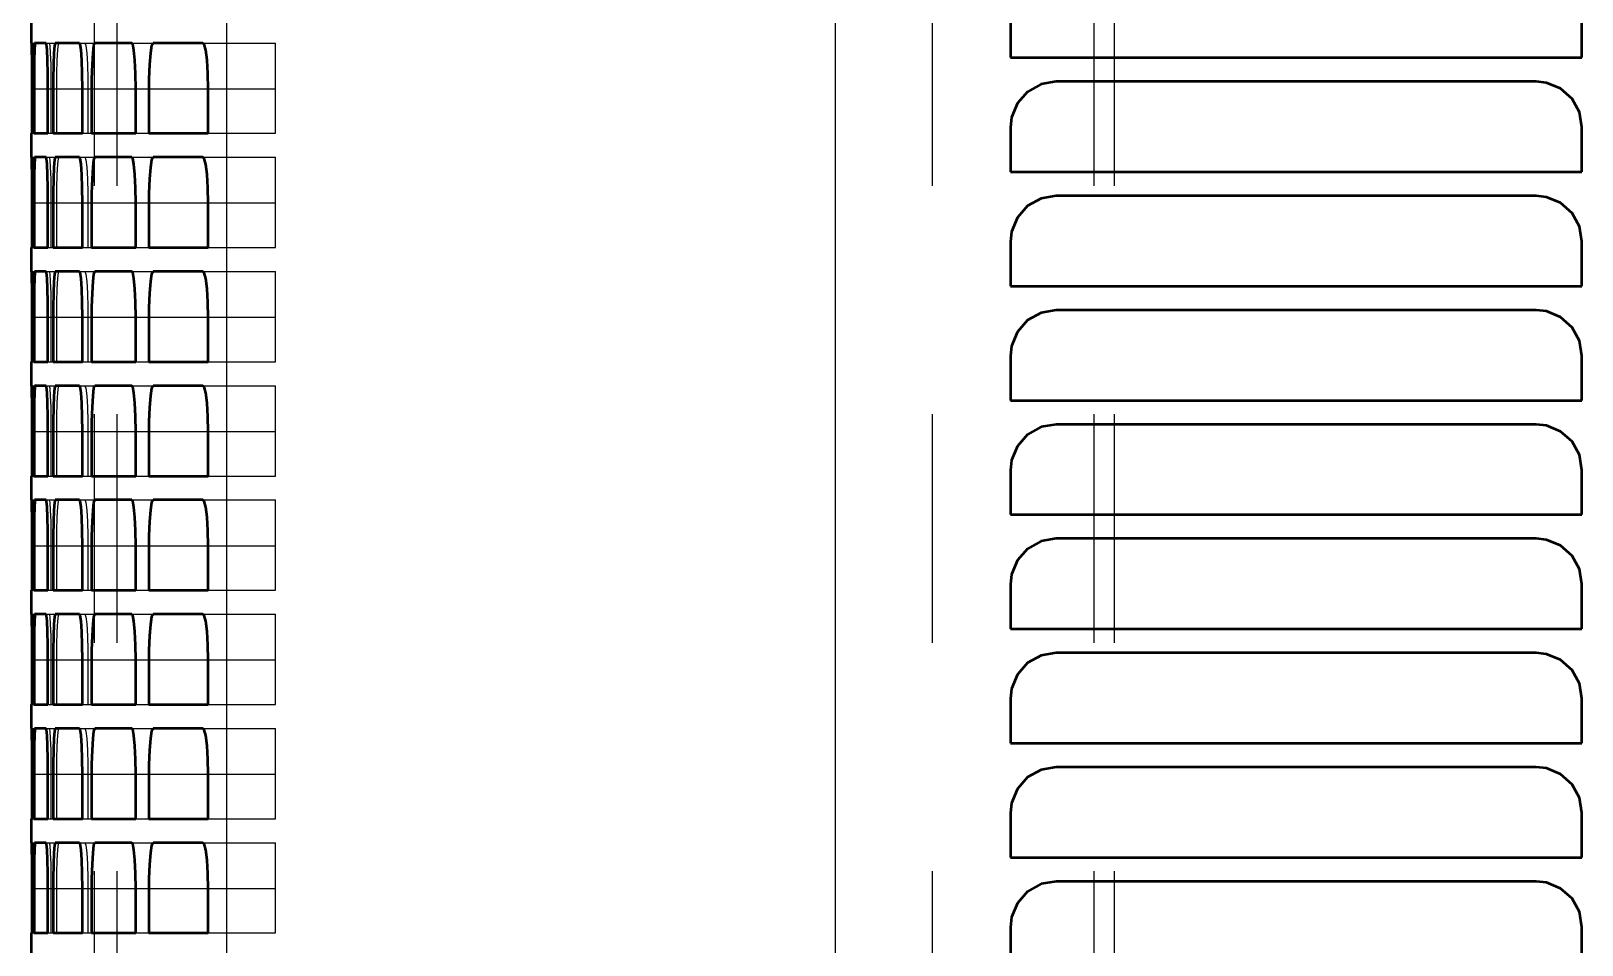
# Model space of a CAD drawing. Header units: inches. Extents: x -0.3 to 35.5, y 0 to 41.5.
# Drawn here: x -0.27 to 6.52, y 6.3 to 10.3 of the extents above; entities that cross this region are included whole.
import ezdxf

# ---------------------------------------------------------------- set-up
doc = ezdxf.new("R2010")
doc.units = ezdxf.units.IN
doc.header["$MEASUREMENT"] = 0
doc.linetypes.add('Dashed', pattern=[2, 1, -1])
for name, color, linetype, lineweight in [('AM_0', 7, 'Continuous', 50), ('AM_4', 3, 'Continuous', 25), ('AM_9', 6, 'Dashed', 25)]:
    doc.layers.add(name, color=color, linetype=linetype, lineweight=lineweight)

msp = doc.modelspace()

# ---------------------------------------------------------------- linework, layer by layer
at = {"layer": 'AM_0'}
for p, q in [((-0.27, 10.355), (-0.27, 10.25)), ((4.016, 10.381), (4.016, 10.186)), ((6.516, 10.186), (6.516, 10.381)), ((-0.2669, 10.25), (-0.27, 10.25)), ((-0.2032, 10.25), (-0.255, 10.25)), ((-0.0573, 10.25), (-0.1644, 10.25)), ((0.171, 10.25), (0.0085, 10.25)), ((0.4823, 10.25), (0.2639, 10.25)), ((4.016, 10.186), (6.516, 10.186)), ((-0.2652, 9.855), (-0.2652, 10.05)), ((-0.258, 10.05), (-0.258, 9.855)), ((-0.1963, 9.855), (-0.1963, 10.05)), ((-0.1727, 10.05), (-0.1727, 9.855)), ((-0.0452, 9.855), (-0.0452, 10.05)), ((-0.0051, 10.05), (-0.0051, 9.855)), ((0.1884, 9.855), (0.1884, 10.05)), ((0.2451, 10.05), (0.2451, 9.855)), ((0.505, 9.855), (0.505, 10.05)), ((6.316, 10.081), (4.216, 10.081)), ((-0.27, 9.855), (-0.2652, 9.855)), ((-0.27, 9.855), (-0.27, 9.75)), ((-0.258, 9.855), (-0.1963, 9.855)), ((-0.1727, 9.855), (-0.0452, 9.855)), ((-0.0051, 9.855), (0.1884, 9.855)), ((0.2451, 9.855), (0.505, 9.855)), ((4.016, 9.881), (4.016, 9.686)), ((6.516, 9.686), (6.516, 9.881)), ((-0.2669, 9.75), (-0.27, 9.75)), ((-0.2032, 9.75), (-0.255, 9.75)), ((-0.0573, 9.75), (-0.1644, 9.75)), ((0.171, 9.75), (0.0085, 9.75)), ((0.4823, 9.75), (0.2639, 9.75)), ((4.016, 9.686), (6.516, 9.686)), ((6.316, 9.581), (4.216, 9.581)), ((-0.2652, 9.355), (-0.2652, 9.55)), ((-0.258, 9.55), (-0.258, 9.355)), ((-0.1963, 9.355), (-0.1963, 9.55)), ((-0.1727, 9.55), (-0.1727, 9.355)), ((-0.0452, 9.355), (-0.0452, 9.55)), ((-0.0051, 9.55), (-0.0051, 9.355)), ((0.1884, 9.355), (0.1884, 9.55)), ((0.2451, 9.55), (0.2451, 9.355)), ((0.505, 9.355), (0.505, 9.55)), ((4.016, 9.381), (4.016, 9.186)), ((6.516, 9.186), (6.516, 9.381)), ((-0.27, 9.355), (-0.2652, 9.355)), ((-0.27, 9.355), (-0.27, 9.25)), ((-0.258, 9.355), (-0.1963, 9.355)), ((-0.1727, 9.355), (-0.0452, 9.355)), ((-0.0051, 9.355), (0.1884, 9.355)), ((0.2451, 9.355), (0.505, 9.355)), ((-0.2669, 9.25), (-0.27, 9.25)), ((-0.2032, 9.25), (-0.255, 9.25)), ((-0.0573, 9.25), (-0.1644, 9.25)), ((0.171, 9.25), (0.0085, 9.25)), ((0.4823, 9.25), (0.2639, 9.25)), ((4.016, 9.186), (6.516, 9.186)), ((-0.2652, 8.855), (-0.2652, 9.05)), ((-0.258, 9.05), (-0.258, 8.855)), ((-0.1963, 8.855), (-0.1963, 9.05)), ((-0.1727, 9.05), (-0.1727, 8.855)), ((-0.0452, 8.855), (-0.0452, 9.05)), ((-0.0051, 9.05), (-0.0051, 8.855)), ((0.1884, 8.855), (0.1884, 9.05)), ((0.2451, 9.05), (0.2451, 8.855)), ((0.505, 8.855), (0.505, 9.05)), ((6.316, 9.081), (4.216, 9.081)), ((-0.27, 8.855), (-0.2652, 8.855)), ((-0.27, 8.855), (-0.27, 8.75)), ((-0.258, 8.855), (-0.1963, 8.855)), ((-0.1727, 8.855), (-0.0452, 8.855)), ((-0.0051, 8.855), (0.1884, 8.855)), ((0.2451, 8.855), (0.505, 8.855)), ((4.016, 8.881), (4.016, 8.686)), ((6.516, 8.686), (6.516, 8.881)), ((-0.2669, 8.75), (-0.27, 8.75)), ((-0.2032, 8.75), (-0.255, 8.75)), ((-0.0573, 8.75), (-0.1644, 8.75)), ((0.171, 8.75), (0.0085, 8.75)), ((0.4823, 8.75), (0.2639, 8.75)), ((4.016, 8.686), (6.516, 8.686)), ((6.316, 8.581), (4.216, 8.581)), ((-0.2652, 8.355), (-0.2652, 8.55)), ((-0.258, 8.55), (-0.258, 8.355)), ((-0.1963, 8.355), (-0.1963, 8.55)), ((-0.1727, 8.55), (-0.1727, 8.355)), ((-0.0452, 8.355), (-0.0452, 8.55)), ((-0.0051, 8.55), (-0.0051, 8.355)), ((0.1884, 8.355), (0.1884, 8.55)), ((0.2451, 8.55), (0.2451, 8.355)), ((0.505, 8.355), (0.505, 8.55)), ((-0.27, 8.355), (-0.2652, 8.355)), ((-0.27, 8.355), (-0.27, 8.25)), ((-0.258, 8.355), (-0.1963, 8.355)), ((-0.1727, 8.355), (-0.0452, 8.355)), ((-0.0051, 8.355), (0.1884, 8.355)), ((0.2451, 8.355), (0.505, 8.355)), ((4.016, 8.381), (4.016, 8.186)), ((6.516, 8.186), (6.516, 8.381)), ((-0.2669, 8.25), (-0.27, 8.25)), ((-0.2032, 8.25), (-0.255, 8.25)), ((-0.0573, 8.25), (-0.1644, 8.25)), ((0.171, 8.25), (0.0085, 8.25)), ((0.4823, 8.25), (0.2639, 8.25)), ((4.016, 8.186), (6.516, 8.186)), ((6.316, 8.081), (4.216, 8.081)), ((-0.2652, 7.855), (-0.2652, 8.05)), ((-0.258, 8.05), (-0.258, 7.855)), ((-0.1963, 7.855), (-0.1963, 8.05)), ((-0.1727, 8.05), (-0.1727, 7.855)), ((-0.0452, 7.855), (-0.0452, 8.05)), ((-0.0051, 8.05), (-0.0051, 7.855)), ((0.1884, 7.855), (0.1884, 8.05)), ((0.2451, 8.05), (0.2451, 7.855)), ((0.505, 7.855), (0.505, 8.05)), ((4.016, 7.881), (4.016, 7.686)), ((6.516, 7.686), (6.516, 7.881)), ((-0.27, 7.855), (-0.2652, 7.855)), ((-0.27, 7.855), (-0.27, 7.75)), ((-0.258, 7.855), (-0.1963, 7.855)), ((-0.1727, 7.855), (-0.0452, 7.855)), ((-0.0051, 7.855), (0.1884, 7.855)), ((0.2451, 7.855), (0.505, 7.855)), ((-0.2669, 7.75), (-0.27, 7.75)), ((-0.2032, 7.75), (-0.255, 7.75)), ((-0.0573, 7.75), (-0.1644, 7.75)), ((0.171, 7.75), (0.0085, 7.75)), ((0.4823, 7.75), (0.2639, 7.75)), ((4.016, 7.686), (6.516, 7.686)), ((-0.2652, 7.355), (-0.2652, 7.55)), ((-0.258, 7.55), (-0.258, 7.355)), ((-0.1963, 7.355), (-0.1963, 7.55)), ((-0.1727, 7.55), (-0.1727, 7.355)), ((-0.0452, 7.355), (-0.0452, 7.55)), ((-0.0051, 7.55), (-0.0051, 7.355)), ((0.1884, 7.355), (0.1884, 7.55)), ((0.2451, 7.55), (0.2451, 7.355)), ((0.505, 7.355), (0.505, 7.55)), ((6.316, 7.581), (4.216, 7.581)), ((-0.27, 7.355), (-0.2652, 7.355)), ((-0.27, 7.355), (-0.27, 7.25)), ((-0.258, 7.355), (-0.1963, 7.355)), ((-0.1727, 7.355), (-0.0452, 7.355)), ((-0.0051, 7.355), (0.1884, 7.355)), ((0.2451, 7.355), (0.505, 7.355)), ((4.016, 7.381), (4.016, 7.186)), ((6.516, 7.186), (6.516, 7.381)), ((-0.2669, 7.25), (-0.27, 7.25)), ((-0.2032, 7.25), (-0.255, 7.25)), ((-0.0573, 7.25), (-0.1644, 7.25)), ((0.171, 7.25), (0.0085, 7.25)), ((0.4823, 7.25), (0.2639, 7.25)), ((4.016, 7.186), (6.516, 7.186)), ((6.316, 7.081), (4.216, 7.081)), ((-0.2652, 6.855), (-0.2652, 7.05)), ((-0.258, 7.05), (-0.258, 6.855)), ((-0.1963, 6.855), (-0.1963, 7.05)), ((-0.1727, 7.05), (-0.1727, 6.855)), ((-0.0452, 6.855), (-0.0452, 7.05)), ((-0.0051, 7.05), (-0.0051, 6.855)), ((0.1884, 6.855), (0.1884, 7.05)), ((0.2451, 7.05), (0.2451, 6.855)), ((0.505, 6.855), (0.505, 7.05)), ((-0.27, 6.855), (-0.2652, 6.855)), ((-0.27, 6.855), (-0.27, 6.75)), ((-0.258, 6.855), (-0.1963, 6.855)), ((-0.1727, 6.855), (-0.0452, 6.855)), ((-0.0051, 6.855), (0.1884, 6.855)), ((0.2451, 6.855), (0.505, 6.855)), ((4.016, 6.881), (4.016, 6.686)), ((6.516, 6.686), (6.516, 6.881)), ((-0.2669, 6.75), (-0.27, 6.75)), ((-0.2032, 6.75), (-0.255, 6.75)), ((-0.0573, 6.75), (-0.1644, 6.75)), ((0.171, 6.75), (0.0085, 6.75)), ((0.4823, 6.75), (0.2639, 6.75)), ((4.016, 6.686), (6.516, 6.686)), ((-0.2652, 6.355), (-0.2652, 6.55)), ((-0.258, 6.55), (-0.258, 6.355)), ((-0.1963, 6.355), (-0.1963, 6.55)), ((-0.1727, 6.55), (-0.1727, 6.355)), ((-0.0452, 6.355), (-0.0452, 6.55)), ((-0.0051, 6.55), (-0.0051, 6.355)), ((0.1884, 6.355), (0.1884, 6.55)), ((0.2451, 6.55), (0.2451, 6.355)), ((0.505, 6.355), (0.505, 6.55)), ((6.316, 6.581), (4.216, 6.581)), ((4.016, 6.381), (4.016, 6.186)), ((6.516, 6.186), (6.516, 6.381)), ((-0.27, 6.355), (-0.2652, 6.355)), ((-0.27, 6.355), (-0.27, 6.25)), ((-0.258, 6.355), (-0.1963, 6.355)), ((-0.1727, 6.355), (-0.0452, 6.355)), ((-0.0051, 6.355), (0.1884, 6.355)), ((0.2451, 6.355), (0.505, 6.355))]:
    msp.add_line(p, q, dxfattribs=at)
for points in [[(-0.2652, 10.05), (-0.2653, 10.1162), (-0.2656, 10.1749), (-0.266, 10.2196), (-0.2665, 10.2451), (-0.2669, 10.25)], [(-0.255, 10.25), (-0.256, 10.2387), (-0.2569, 10.2062), (-0.2576, 10.156), (-0.258, 10.0939), (-0.258, 10.05)], [(-0.1963, 10.05), (-0.1967, 10.1162), (-0.1978, 10.1749), (-0.1996, 10.2195), (-0.2017, 10.2451), (-0.2032, 10.25)], [(-0.1644, 10.25), (-0.1672, 10.2387), (-0.1696, 10.2061), (-0.1714, 10.1559), (-0.1725, 10.0937), (-0.1727, 10.05)], [(-0.0452, 10.05), (-0.0459, 10.1161), (-0.0479, 10.1748), (-0.0509, 10.2194), (-0.0547, 10.245), (-0.0573, 10.25)], [(0.0085, 10.25), (0.0039, 10.2387), (0, 10.206), (-0.003, 10.1557), (-0.0047, 10.0935), (-0.0051, 10.05)], [(0.1884, 10.05), (0.1875, 10.116), (0.1846, 10.1746), (0.1803, 10.2192), (0.1749, 10.245), (0.171, 10.25)], [(0.2639, 10.25), (0.2576, 10.2386), (0.2521, 10.2058), (0.2479, 10.1553), (0.2455, 10.0931), (0.2451, 10.05)], [(0.505, 10.05), (0.5038, 10.1159), (0.5001, 10.1743), (0.4944, 10.219), (0.4874, 10.2448), (0.4823, 10.25)], [(4.216, 10.081), (4.1495, 10.0696), (4.0905, 10.0367), (4.0458, 9.986), (4.0206, 9.9237), (4.016, 9.881)], [(6.516, 9.881), (6.5048, 9.947), (6.4725, 10.0055), (6.4227, 10.0502), (6.3607, 10.0759), (6.316, 10.081)], [(-0.2652, 9.55), (-0.2653, 9.6162), (-0.2656, 9.6749), (-0.266, 9.7196), (-0.2665, 9.7451), (-0.2669, 9.75)], [(-0.255, 9.75), (-0.256, 9.7387), (-0.2569, 9.7062), (-0.2576, 9.656), (-0.258, 9.5939), (-0.258, 9.55)], [(-0.1963, 9.55), (-0.1967, 9.6162), (-0.1978, 9.6749), (-0.1996, 9.7195), (-0.2017, 9.7451), (-0.2032, 9.75)], [(-0.1644, 9.75), (-0.1672, 9.7387), (-0.1696, 9.7061), (-0.1714, 9.6559), (-0.1725, 9.5937), (-0.1727, 9.55)], [(-0.0452, 9.55), (-0.0459, 9.6161), (-0.0479, 9.6748), (-0.0509, 9.7194), (-0.0547, 9.745), (-0.0573, 9.75)], [(0.0085, 9.75), (0.0039, 9.7387), (0, 9.706), (-0.003, 9.6557), (-0.0047, 9.5935), (-0.0051, 9.55)], [(0.1884, 9.55), (0.1875, 9.616), (0.1846, 9.6746), (0.1803, 9.7192), (0.1749, 9.745), (0.171, 9.75)], [(0.2639, 9.75), (0.2576, 9.7386), (0.2521, 9.7058), (0.2479, 9.6553), (0.2455, 9.5931), (0.2451, 9.55)], [(0.505, 9.55), (0.5038, 9.6159), (0.5001, 9.6743), (0.4944, 9.719), (0.4874, 9.7448), (0.4823, 9.75)], [(4.216, 9.581), (4.1495, 9.5696), (4.0905, 9.5367), (4.0458, 9.486), (4.0206, 9.4237), (4.016, 9.381)], [(6.516, 9.381), (6.5048, 9.447), (6.4725, 9.5055), (6.4227, 9.5502), (6.3607, 9.5759), (6.316, 9.581)], [(-0.2652, 9.05), (-0.2653, 9.1162), (-0.2656, 9.1749), (-0.266, 9.2196), (-0.2665, 9.2451), (-0.2669, 9.25)], [(-0.255, 9.25), (-0.256, 9.2387), (-0.2569, 9.2062), (-0.2576, 9.156), (-0.258, 9.0939), (-0.258, 9.05)], [(-0.1963, 9.05), (-0.1967, 9.1162), (-0.1978, 9.1749), (-0.1996, 9.2195), (-0.2017, 9.2451), (-0.2032, 9.25)], [(-0.1644, 9.25), (-0.1672, 9.2387), (-0.1696, 9.2061), (-0.1714, 9.1559), (-0.1725, 9.0937), (-0.1727, 9.05)], [(-0.0452, 9.05), (-0.0459, 9.1161), (-0.0479, 9.1748), (-0.0509, 9.2194), (-0.0547, 9.245), (-0.0573, 9.25)], [(0.0085, 9.25), (0.0039, 9.2387), (0, 9.206), (-0.003, 9.1557), (-0.0047, 9.0935), (-0.0051, 9.05)], [(0.1884, 9.05), (0.1875, 9.116), (0.1846, 9.1746), (0.1803, 9.2192), (0.1749, 9.245), (0.171, 9.25)], [(0.2639, 9.25), (0.2576, 9.2386), (0.2521, 9.2058), (0.2479, 9.1553), (0.2455, 9.0931), (0.2451, 9.05)], [(0.505, 9.05), (0.5038, 9.1159), (0.5001, 9.1743), (0.4944, 9.219), (0.4874, 9.2448), (0.4823, 9.25)], [(4.216, 9.081), (4.1495, 9.0696), (4.0905, 9.0367), (4.0458, 8.986), (4.0206, 8.9237), (4.016, 8.881)], [(6.516, 8.881), (6.5048, 8.947), (6.4725, 9.0055), (6.4227, 9.0502), (6.3607, 9.0759), (6.316, 9.081)], [(-0.2652, 8.55), (-0.2653, 8.6162), (-0.2656, 8.6749), (-0.266, 8.7196), (-0.2665, 8.7451), (-0.2669, 8.75)], [(-0.255, 8.75), (-0.256, 8.7387), (-0.2569, 8.7062), (-0.2576, 8.656), (-0.258, 8.5939), (-0.258, 8.55)], [(-0.1963, 8.55), (-0.1967, 8.6162), (-0.1978, 8.6749), (-0.1996, 8.7195), (-0.2017, 8.7451), (-0.2032, 8.75)], [(-0.1644, 8.75), (-0.1672, 8.7387), (-0.1696, 8.7061), (-0.1714, 8.6559), (-0.1725, 8.5937), (-0.1727, 8.55)], [(-0.0452, 8.55), (-0.0459, 8.6161), (-0.0479, 8.6748), (-0.0509, 8.7194), (-0.0547, 8.745), (-0.0573, 8.75)], [(0.0085, 8.75), (0.0039, 8.7387), (0, 8.706), (-0.003, 8.6557), (-0.0047, 8.5935), (-0.0051, 8.55)], [(0.1884, 8.55), (0.1875, 8.616), (0.1846, 8.6746), (0.1803, 8.7192), (0.1749, 8.745), (0.171, 8.75)], [(0.2639, 8.75), (0.2576, 8.7386), (0.2521, 8.7058), (0.2479, 8.6553), (0.2455, 8.5931), (0.2451, 8.55)], [(0.505, 8.55), (0.5038, 8.6159), (0.5001, 8.6743), (0.4944, 8.719), (0.4874, 8.7448), (0.4823, 8.75)], [(4.216, 8.581), (4.1495, 8.5696), (4.0905, 8.5367), (4.0458, 8.486), (4.0206, 8.4237), (4.016, 8.381)], [(6.516, 8.381), (6.5048, 8.447), (6.4725, 8.5055), (6.4227, 8.5502), (6.3607, 8.5759), (6.316, 8.581)], [(-0.2652, 8.05), (-0.2653, 8.1162), (-0.2656, 8.1749), (-0.266, 8.2196), (-0.2665, 8.2451), (-0.2669, 8.25)], [(-0.255, 8.25), (-0.256, 8.2387), (-0.2569, 8.2062), (-0.2576, 8.156), (-0.258, 8.0939), (-0.258, 8.05)], [(-0.1963, 8.05), (-0.1967, 8.1162), (-0.1978, 8.1749), (-0.1996, 8.2195), (-0.2017, 8.2451), (-0.2032, 8.25)], [(-0.1644, 8.25), (-0.1672, 8.2387), (-0.1696, 8.2061), (-0.1714, 8.1559), (-0.1725, 8.0937), (-0.1727, 8.05)], [(-0.0452, 8.05), (-0.0459, 8.1161), (-0.0479, 8.1748), (-0.0509, 8.2194), (-0.0547, 8.245), (-0.0573, 8.25)], [(0.0085, 8.25), (0.0039, 8.2387), (0, 8.206), (-0.003, 8.1557), (-0.0047, 8.0935), (-0.0051, 8.05)], [(0.1884, 8.05), (0.1875, 8.116), (0.1846, 8.1746), (0.1803, 8.2192), (0.1749, 8.245), (0.171, 8.25)], [(0.2639, 8.25), (0.2576, 8.2386), (0.2521, 8.2058), (0.2479, 8.1553), (0.2455, 8.0931), (0.2451, 8.05)], [(0.505, 8.05), (0.5038, 8.1159), (0.5001, 8.1743), (0.4944, 8.219), (0.4874, 8.2448), (0.4823, 8.25)], [(4.216, 8.081), (4.1495, 8.0696), (4.0905, 8.0367), (4.0458, 7.986), (4.0206, 7.9237), (4.016, 7.881)], [(6.516, 7.881), (6.5048, 7.947), (6.4725, 8.0055), (6.4227, 8.0502), (6.3607, 8.0759), (6.316, 8.081)], [(-0.2652, 7.55), (-0.2653, 7.6162), (-0.2656, 7.6749), (-0.266, 7.7196), (-0.2665, 7.7451), (-0.2669, 7.75)], [(-0.255, 7.75), (-0.256, 7.7387), (-0.2569, 7.7062), (-0.2576, 7.656), (-0.258, 7.5939), (-0.258, 7.55)], [(-0.1963, 7.55), (-0.1967, 7.6162), (-0.1978, 7.6749), (-0.1996, 7.7195), (-0.2017, 7.7451), (-0.2032, 7.75)], [(-0.1644, 7.75), (-0.1672, 7.7387), (-0.1696, 7.7061), (-0.1714, 7.6559), (-0.1725, 7.5937), (-0.1727, 7.55)], [(-0.0452, 7.55), (-0.0459, 7.6161), (-0.0479, 7.6748), (-0.0509, 7.7194), (-0.0547, 7.745), (-0.0573, 7.75)], [(0.0085, 7.75), (0.0039, 7.7387), (0, 7.706), (-0.003, 7.6557), (-0.0047, 7.5935), (-0.0051, 7.55)], [(0.1884, 7.55), (0.1875, 7.616), (0.1846, 7.6746), (0.1803, 7.7192), (0.1749, 7.745), (0.171, 7.75)], [(0.2639, 7.75), (0.2576, 7.7386), (0.2521, 7.7058), (0.2479, 7.6553), (0.2455, 7.5931), (0.2451, 7.55)], [(0.505, 7.55), (0.5038, 7.6159), (0.5001, 7.6743), (0.4944, 7.719), (0.4874, 7.7448), (0.4823, 7.75)], [(4.216, 7.581), (4.1495, 7.5696), (4.0905, 7.5367), (4.0458, 7.486), (4.0206, 7.4237), (4.016, 7.381)], [(6.516, 7.381), (6.5048, 7.447), (6.4725, 7.5055), (6.4227, 7.5502), (6.3607, 7.5759), (6.316, 7.581)], [(-0.2652, 7.05), (-0.2653, 7.1162), (-0.2656, 7.1749), (-0.266, 7.2196), (-0.2665, 7.2451), (-0.2669, 7.25)], [(-0.255, 7.25), (-0.256, 7.2387), (-0.2569, 7.2062), (-0.2576, 7.156), (-0.258, 7.0939), (-0.258, 7.05)], [(-0.1963, 7.05), (-0.1967, 7.1162), (-0.1978, 7.1749), (-0.1996, 7.2195), (-0.2017, 7.2451), (-0.2032, 7.25)], [(-0.1644, 7.25), (-0.1672, 7.2387), (-0.1696, 7.2061), (-0.1714, 7.1559), (-0.1725, 7.0937), (-0.1727, 7.05)], [(-0.0452, 7.05), (-0.0459, 7.1161), (-0.0479, 7.1748), (-0.0509, 7.2194), (-0.0547, 7.245), (-0.0573, 7.25)], [(0.0085, 7.25), (0.0039, 7.2387), (0, 7.206), (-0.003, 7.1557), (-0.0047, 7.0935), (-0.0051, 7.05)], [(0.1884, 7.05), (0.1875, 7.116), (0.1846, 7.1746), (0.1803, 7.2192), (0.1749, 7.245), (0.171, 7.25)], [(0.2639, 7.25), (0.2576, 7.2386), (0.2521, 7.2058), (0.2479, 7.1553), (0.2455, 7.0931), (0.2451, 7.05)], [(0.505, 7.05), (0.5038, 7.1159), (0.5001, 7.1743), (0.4944, 7.219), (0.4874, 7.2448), (0.4823, 7.25)], [(4.216, 7.081), (4.1495, 7.0696), (4.0905, 7.0367), (4.0458, 6.986), (4.0206, 6.9237), (4.016, 6.881)], [(6.516, 6.881), (6.5048, 6.947), (6.4725, 7.0055), (6.4227, 7.0502), (6.3607, 7.0759), (6.316, 7.081)], [(-0.2652, 6.55), (-0.2653, 6.6162), (-0.2656, 6.6749), (-0.266, 6.7196), (-0.2665, 6.7451), (-0.2669, 6.75)], [(-0.255, 6.75), (-0.256, 6.7387), (-0.2569, 6.7062), (-0.2576, 6.656), (-0.258, 6.5939), (-0.258, 6.55)], [(-0.1963, 6.55), (-0.1967, 6.6162), (-0.1978, 6.6749), (-0.1996, 6.7195), (-0.2017, 6.7451), (-0.2032, 6.75)], [(-0.1644, 6.75), (-0.1672, 6.7387), (-0.1696, 6.7061), (-0.1714, 6.6559), (-0.1725, 6.5937), (-0.1727, 6.55)], [(-0.0452, 6.55), (-0.0459, 6.6161), (-0.0479, 6.6748), (-0.0509, 6.7194), (-0.0547, 6.745), (-0.0573, 6.75)], [(0.0085, 6.75), (0.0039, 6.7387), (0, 6.706), (-0.003, 6.6557), (-0.0047, 6.5935), (-0.0051, 6.55)], [(0.1884, 6.55), (0.1875, 6.616), (0.1846, 6.6746), (0.1803, 6.7192), (0.1749, 6.745), (0.171, 6.75)], [(0.2639, 6.75), (0.2576, 6.7386), (0.2521, 6.7058), (0.2479, 6.6553), (0.2455, 6.5931), (0.2451, 6.55)], [(0.505, 6.55), (0.5038, 6.6159), (0.5001, 6.6743), (0.4944, 6.719), (0.4874, 6.7448), (0.4823, 6.75)], [(4.216, 6.581), (4.1495, 6.5696), (4.0905, 6.5367), (4.0458, 6.486), (4.0206, 6.4237), (4.016, 6.381)], [(6.516, 6.381), (6.5048, 6.447), (6.4725, 6.5055), (6.4227, 6.5502), (6.3607, 6.5759), (6.316, 6.581)]]:
    msp.add_lwpolyline(points, dxfattribs=at)
at = {"layer": 'AM_4'}
for p, q in [((0.5858, 41.5), (0.5858, 1.625)), ((3.2489, 41.5), (3.2489, 1.625)), ((-0.258, 10.05), (-0.1963, 10.05)), ((-0.1727, 10.05), (-0.0452, 10.05)), ((-0.0051, 10.05), (0.1884, 10.05)), ((0.2451, 10.05), (0.505, 10.05)), ((-0.258, 9.55), (-0.1963, 9.55)), ((-0.1727, 9.55), (-0.0452, 9.55)), ((-0.0051, 9.55), (0.1884, 9.55)), ((0.2451, 9.55), (0.505, 9.55)), ((-0.258, 9.05), (-0.1963, 9.05)), ((-0.1727, 9.05), (-0.0452, 9.05)), ((-0.0051, 9.05), (0.1884, 9.05)), ((0.2451, 9.05), (0.505, 9.05)), ((-0.258, 8.55), (-0.1963, 8.55)), ((-0.1727, 8.55), (-0.0452, 8.55)), ((-0.0051, 8.55), (0.1884, 8.55)), ((0.2451, 8.55), (0.505, 8.55)), ((-0.258, 8.05), (-0.1963, 8.05)), ((-0.1727, 8.05), (-0.0452, 8.05)), ((-0.0051, 8.05), (0.1884, 8.05)), ((0.2451, 8.05), (0.505, 8.05)), ((-0.258, 7.55), (-0.1963, 7.55)), ((-0.1727, 7.55), (-0.0452, 7.55)), ((-0.0051, 7.55), (0.1884, 7.55)), ((0.2451, 7.55), (0.505, 7.55)), ((-0.258, 7.05), (-0.1963, 7.05)), ((-0.1727, 7.05), (-0.0452, 7.05)), ((-0.0051, 7.05), (0.1884, 7.05)), ((0.2451, 7.05), (0.505, 7.05)), ((-0.258, 6.55), (-0.1963, 6.55)), ((-0.1727, 6.55), (-0.0452, 6.55)), ((-0.0051, 6.55), (0.1884, 6.55)), ((0.2451, 6.55), (0.505, 6.55))]:
    msp.add_line(p, q, dxfattribs=at)
at = {"layer": 'AM_9'}
for p, q in [((0.0063, 14.625), (0.0063, 2.375)), ((0.106, 14.625), (0.106, 2.375)), ((3.6729, 14.625), (3.6729, 2.375)), ((4.38, 14.625), (4.38, 2.375)), ((4.4691, 14.625), (4.4691, 2.375)), ((-0.2669, 10.25), (-0.255, 10.25)), ((-0.2032, 10.25), (-0.1644, 10.25)), ((-0.0573, 10.25), (0.0085, 10.25)), ((0.171, 10.25), (0.2639, 10.25)), ((0.4823, 10.25), (0.8, 10.25)), ((0.8, 9.855), (0.8, 10.25)), ((-0.2652, 10.05), (-0.258, 10.05)), ((-0.2613, 10.05), (-0.2613, 9.855)), ((-0.2522, 9.855), (-0.2522, 10.05)), ((-0.1963, 10.05), (-0.1727, 10.05)), ((-0.1826, 10.05), (-0.1826, 9.855)), ((-0.157, 9.855), (-0.157, 10.05)), ((-0.0452, 10.05), (-0.0051, 10.05)), ((-0.0217, 10.05), (-0.0217, 9.855)), ((0.1884, 10.05), (0.2451, 10.05)), ((0.505, 10.05), (0.8, 10.05)), ((-0.2652, 9.855), (-0.258, 9.855)), ((-0.1963, 9.855), (-0.1727, 9.855)), ((-0.0452, 9.855), (-0.0051, 9.855)), ((0.1884, 9.855), (0.2451, 9.855)), ((0.505, 9.855), (0.8, 9.855)), ((-0.2669, 9.75), (-0.255, 9.75)), ((-0.2032, 9.75), (-0.1644, 9.75)), ((-0.0573, 9.75), (0.0085, 9.75)), ((0.171, 9.75), (0.2639, 9.75)), ((0.4823, 9.75), (0.8, 9.75)), ((0.8, 9.355), (0.8, 9.75)), ((-0.2652, 9.55), (-0.258, 9.55)), ((-0.2613, 9.55), (-0.2613, 9.355)), ((-0.2522, 9.355), (-0.2522, 9.55)), ((-0.1963, 9.55), (-0.1727, 9.55)), ((-0.1826, 9.55), (-0.1826, 9.355)), ((-0.157, 9.355), (-0.157, 9.55)), ((-0.0452, 9.55), (-0.0051, 9.55)), ((-0.0217, 9.55), (-0.0217, 9.355)), ((0.1884, 9.55), (0.2451, 9.55)), ((0.505, 9.55), (0.8, 9.55)), ((-0.2652, 9.355), (-0.258, 9.355)), ((-0.1963, 9.355), (-0.1727, 9.355)), ((-0.0452, 9.355), (-0.0051, 9.355)), ((0.1884, 9.355), (0.2451, 9.355)), ((0.505, 9.355), (0.8, 9.355)), ((-0.2669, 9.25), (-0.255, 9.25)), ((-0.2032, 9.25), (-0.1644, 9.25)), ((-0.0573, 9.25), (0.0085, 9.25)), ((0.171, 9.25), (0.2639, 9.25)), ((0.4823, 9.25), (0.8, 9.25)), ((0.8, 8.855), (0.8, 9.25)), ((-0.2652, 9.05), (-0.258, 9.05)), ((-0.2613, 9.05), (-0.2613, 8.855)), ((-0.2522, 8.855), (-0.2522, 9.05)), ((-0.1963, 9.05), (-0.1727, 9.05)), ((-0.1826, 9.05), (-0.1826, 8.855)), ((-0.157, 8.855), (-0.157, 9.05)), ((-0.0452, 9.05), (-0.0051, 9.05)), ((-0.0217, 9.05), (-0.0217, 8.855)), ((0.1884, 9.05), (0.2451, 9.05)), ((0.505, 9.05), (0.8, 9.05)), ((-0.2652, 8.855), (-0.258, 8.855)), ((-0.1963, 8.855), (-0.1727, 8.855)), ((-0.0452, 8.855), (-0.0051, 8.855)), ((0.1884, 8.855), (0.2451, 8.855)), ((0.505, 8.855), (0.8, 8.855)), ((-0.2669, 8.75), (-0.255, 8.75)), ((-0.2032, 8.75), (-0.1644, 8.75)), ((-0.0573, 8.75), (0.0085, 8.75)), ((0.171, 8.75), (0.2639, 8.75)), ((0.4823, 8.75), (0.8, 8.75)), ((0.8, 8.355), (0.8, 8.75)), ((-0.2652, 8.55), (-0.258, 8.55)), ((-0.2613, 8.55), (-0.2613, 8.355)), ((-0.2522, 8.355), (-0.2522, 8.55)), ((-0.1963, 8.55), (-0.1727, 8.55)), ((-0.1826, 8.55), (-0.1826, 8.355)), ((-0.157, 8.355), (-0.157, 8.55)), ((-0.0452, 8.55), (-0.0051, 8.55)), ((-0.0217, 8.55), (-0.0217, 8.355)), ((0.1884, 8.55), (0.2451, 8.55)), ((0.505, 8.55), (0.8, 8.55)), ((-0.2652, 8.355), (-0.258, 8.355)), ((-0.1963, 8.355), (-0.1727, 8.355)), ((-0.0452, 8.355), (-0.0051, 8.355)), ((0.1884, 8.355), (0.2451, 8.355)), ((0.505, 8.355), (0.8, 8.355)), ((-0.2669, 8.25), (-0.255, 8.25)), ((-0.2032, 8.25), (-0.1644, 8.25)), ((-0.0573, 8.25), (0.0085, 8.25)), ((0.171, 8.25), (0.2639, 8.25)), ((0.4823, 8.25), (0.8, 8.25)), ((0.8, 7.855), (0.8, 8.25)), ((-0.2652, 8.05), (-0.258, 8.05)), ((-0.2613, 8.05), (-0.2613, 7.855)), ((-0.2522, 7.855), (-0.2522, 8.05)), ((-0.1963, 8.05), (-0.1727, 8.05)), ((-0.1826, 8.05), (-0.1826, 7.855)), ((-0.157, 7.855), (-0.157, 8.05)), ((-0.0452, 8.05), (-0.0051, 8.05)), ((-0.0217, 8.05), (-0.0217, 7.855)), ((0.1884, 8.05), (0.2451, 8.05)), ((0.505, 8.05), (0.8, 8.05)), ((-0.2652, 7.855), (-0.258, 7.855)), ((-0.1963, 7.855), (-0.1727, 7.855)), ((-0.0452, 7.855), (-0.0051, 7.855)), ((0.1884, 7.855), (0.2451, 7.855)), ((0.505, 7.855), (0.8, 7.855)), ((-0.2669, 7.75), (-0.255, 7.75)), ((-0.2032, 7.75), (-0.1644, 7.75)), ((-0.0573, 7.75), (0.0085, 7.75)), ((0.171, 7.75), (0.2639, 7.75)), ((0.4823, 7.75), (0.8, 7.75)), ((0.8, 7.355), (0.8, 7.75)), ((-0.2652, 7.55), (-0.258, 7.55)), ((-0.2613, 7.55), (-0.2613, 7.355)), ((-0.2522, 7.355), (-0.2522, 7.55)), ((-0.1963, 7.55), (-0.1727, 7.55)), ((-0.1826, 7.55), (-0.1826, 7.355)), ((-0.157, 7.355), (-0.157, 7.55)), ((-0.0452, 7.55), (-0.0051, 7.55)), ((-0.0217, 7.55), (-0.0217, 7.355)), ((0.1884, 7.55), (0.2451, 7.55)), ((0.505, 7.55), (0.8, 7.55)), ((-0.2652, 7.355), (-0.258, 7.355)), ((-0.1963, 7.355), (-0.1727, 7.355)), ((-0.0452, 7.355), (-0.0051, 7.355)), ((0.1884, 7.355), (0.2451, 7.355)), ((0.505, 7.355), (0.8, 7.355)), ((-0.2669, 7.25), (-0.255, 7.25)), ((-0.2032, 7.25), (-0.1644, 7.25)), ((-0.0573, 7.25), (0.0085, 7.25)), ((0.171, 7.25), (0.2639, 7.25)), ((0.4823, 7.25), (0.8, 7.25)), ((0.8, 6.855), (0.8, 7.25)), ((-0.2652, 7.05), (-0.258, 7.05)), ((-0.2613, 7.05), (-0.2613, 6.855)), ((-0.2522, 6.855), (-0.2522, 7.05)), ((-0.1963, 7.05), (-0.1727, 7.05)), ((-0.1826, 7.05), (-0.1826, 6.855)), ((-0.157, 6.855), (-0.157, 7.05)), ((-0.0452, 7.05), (-0.0051, 7.05)), ((-0.0217, 7.05), (-0.0217, 6.855)), ((0.1884, 7.05), (0.2451, 7.05)), ((0.505, 7.05), (0.8, 7.05)), ((-0.2652, 6.855), (-0.258, 6.855)), ((-0.1963, 6.855), (-0.1727, 6.855)), ((-0.0452, 6.855), (-0.0051, 6.855)), ((0.1884, 6.855), (0.2451, 6.855)), ((0.505, 6.855), (0.8, 6.855)), ((-0.2669, 6.75), (-0.255, 6.75)), ((-0.2032, 6.75), (-0.1644, 6.75)), ((-0.0573, 6.75), (0.0085, 6.75)), ((0.171, 6.75), (0.2639, 6.75)), ((0.4823, 6.75), (0.8, 6.75)), ((0.8, 6.355), (0.8, 6.75)), ((-0.2652, 6.55), (-0.258, 6.55)), ((-0.2613, 6.55), (-0.2613, 6.355)), ((-0.2522, 6.355), (-0.2522, 6.55)), ((-0.1963, 6.55), (-0.1727, 6.55)), ((-0.1826, 6.55), (-0.1826, 6.355)), ((-0.157, 6.355), (-0.157, 6.55)), ((-0.0452, 6.55), (-0.0051, 6.55)), ((-0.0217, 6.55), (-0.0217, 6.355)), ((0.1884, 6.55), (0.2451, 6.55)), ((0.505, 6.55), (0.8, 6.55)), ((-0.2652, 6.355), (-0.258, 6.355)), ((-0.1963, 6.355), (-0.1727, 6.355)), ((-0.0452, 6.355), (-0.0051, 6.355)), ((0.1884, 6.355), (0.2451, 6.355)), ((0.505, 6.355), (0.8, 6.355))]:
    msp.add_line(p, q, dxfattribs=at)
for points in [[(-0.2636, 10.25), (-0.2629, 10.2387), (-0.2622, 10.2062), (-0.2617, 10.156), (-0.2614, 10.0939), (-0.2613, 10.05)], [(-0.2522, 10.05), (-0.252, 10.1162), (-0.2514, 10.1749), (-0.2505, 10.2196), (-0.2494, 10.2451), (-0.2485, 10.25)], [(-0.1901, 10.25), (-0.1877, 10.2387), (-0.1855, 10.2061), (-0.1838, 10.1559), (-0.1828, 10.0938), (-0.1826, 10.05)], [(-0.157, 10.05), (-0.1565, 10.1162), (-0.1551, 10.1748), (-0.1529, 10.2195), (-0.1501, 10.2451), (-0.1481, 10.25)], [(-0.0345, 10.25), (-0.0303, 10.2387), (-0.0265, 10.206), (-0.0236, 10.1557), (-0.022, 10.0935), (-0.0217, 10.05)], [(-0.2636, 9.75), (-0.2629, 9.7387), (-0.2622, 9.7062), (-0.2617, 9.656), (-0.2614, 9.5939), (-0.2613, 9.55)], [(-0.2522, 9.55), (-0.252, 9.6162), (-0.2514, 9.6749), (-0.2505, 9.7196), (-0.2494, 9.7451), (-0.2485, 9.75)], [(-0.1901, 9.75), (-0.1877, 9.7387), (-0.1855, 9.7061), (-0.1838, 9.6559), (-0.1828, 9.5938), (-0.1826, 9.55)], [(-0.157, 9.55), (-0.1565, 9.6162), (-0.1551, 9.6748), (-0.1529, 9.7195), (-0.1501, 9.7451), (-0.1481, 9.75)], [(-0.0345, 9.75), (-0.0303, 9.7387), (-0.0265, 9.706), (-0.0236, 9.6557), (-0.022, 9.5935), (-0.0217, 9.55)], [(-0.2636, 9.25), (-0.2629, 9.2387), (-0.2622, 9.2062), (-0.2617, 9.156), (-0.2614, 9.0939), (-0.2613, 9.05)], [(-0.2522, 9.05), (-0.252, 9.1162), (-0.2514, 9.1749), (-0.2505, 9.2196), (-0.2494, 9.2451), (-0.2485, 9.25)], [(-0.1901, 9.25), (-0.1877, 9.2387), (-0.1855, 9.2061), (-0.1838, 9.1559), (-0.1828, 9.0938), (-0.1826, 9.05)], [(-0.157, 9.05), (-0.1565, 9.1162), (-0.1551, 9.1748), (-0.1529, 9.2195), (-0.1501, 9.2451), (-0.1481, 9.25)], [(-0.0345, 9.25), (-0.0303, 9.2387), (-0.0265, 9.206), (-0.0236, 9.1557), (-0.022, 9.0935), (-0.0217, 9.05)], [(-0.2636, 8.75), (-0.2629, 8.7387), (-0.2622, 8.7062), (-0.2617, 8.656), (-0.2614, 8.5939), (-0.2613, 8.55)], [(-0.2522, 8.55), (-0.252, 8.6162), (-0.2514, 8.6749), (-0.2505, 8.7196), (-0.2494, 8.7451), (-0.2485, 8.75)], [(-0.1901, 8.75), (-0.1877, 8.7387), (-0.1855, 8.7061), (-0.1838, 8.6559), (-0.1828, 8.5938), (-0.1826, 8.55)], [(-0.157, 8.55), (-0.1565, 8.6162), (-0.1551, 8.6748), (-0.1529, 8.7195), (-0.1501, 8.7451), (-0.1481, 8.75)], [(-0.0345, 8.75), (-0.0303, 8.7387), (-0.0265, 8.706), (-0.0236, 8.6557), (-0.022, 8.5935), (-0.0217, 8.55)], [(-0.2636, 8.25), (-0.2629, 8.2387), (-0.2622, 8.2062), (-0.2617, 8.156), (-0.2614, 8.0939), (-0.2613, 8.05)], [(-0.2522, 8.05), (-0.252, 8.1162), (-0.2514, 8.1749), (-0.2505, 8.2196), (-0.2494, 8.2451), (-0.2485, 8.25)], [(-0.1901, 8.25), (-0.1877, 8.2387), (-0.1855, 8.2061), (-0.1838, 8.1559), (-0.1828, 8.0938), (-0.1826, 8.05)], [(-0.157, 8.05), (-0.1565, 8.1162), (-0.1551, 8.1748), (-0.1529, 8.2195), (-0.1501, 8.2451), (-0.1481, 8.25)], [(-0.0345, 8.25), (-0.0303, 8.2387), (-0.0265, 8.206), (-0.0236, 8.1557), (-0.022, 8.0935), (-0.0217, 8.05)], [(-0.2636, 7.75), (-0.2629, 7.7387), (-0.2622, 7.7062), (-0.2617, 7.656), (-0.2614, 7.5939), (-0.2613, 7.55)], [(-0.2522, 7.55), (-0.252, 7.6162), (-0.2514, 7.6749), (-0.2505, 7.7196), (-0.2494, 7.7451), (-0.2485, 7.75)], [(-0.1901, 7.75), (-0.1877, 7.7387), (-0.1855, 7.7061), (-0.1838, 7.6559), (-0.1828, 7.5938), (-0.1826, 7.55)], [(-0.157, 7.55), (-0.1565, 7.6162), (-0.1551, 7.6748), (-0.1529, 7.7195), (-0.1501, 7.7451), (-0.1481, 7.75)], [(-0.0345, 7.75), (-0.0303, 7.7387), (-0.0265, 7.706), (-0.0236, 7.6557), (-0.022, 7.5935), (-0.0217, 7.55)], [(-0.2636, 7.25), (-0.2629, 7.2387), (-0.2622, 7.2062), (-0.2617, 7.156), (-0.2614, 7.0939), (-0.2613, 7.05)], [(-0.2522, 7.05), (-0.252, 7.1162), (-0.2514, 7.1749), (-0.2505, 7.2196), (-0.2494, 7.2451), (-0.2485, 7.25)], [(-0.1901, 7.25), (-0.1877, 7.2387), (-0.1855, 7.2061), (-0.1838, 7.1559), (-0.1828, 7.0938), (-0.1826, 7.05)], [(-0.157, 7.05), (-0.1565, 7.1162), (-0.1551, 7.1748), (-0.1529, 7.2195), (-0.1501, 7.2451), (-0.1481, 7.25)], [(-0.0345, 7.25), (-0.0303, 7.2387), (-0.0265, 7.206), (-0.0236, 7.1557), (-0.022, 7.0935), (-0.0217, 7.05)], [(-0.2636, 6.75), (-0.2629, 6.7387), (-0.2622, 6.7062), (-0.2617, 6.656), (-0.2614, 6.5939), (-0.2613, 6.55)], [(-0.2522, 6.55), (-0.252, 6.6162), (-0.2514, 6.6749), (-0.2505, 6.7196), (-0.2494, 6.7451), (-0.2485, 6.75)], [(-0.1901, 6.75), (-0.1877, 6.7387), (-0.1855, 6.7061), (-0.1838, 6.6559), (-0.1828, 6.5938), (-0.1826, 6.55)], [(-0.157, 6.55), (-0.1565, 6.6162), (-0.1551, 6.6748), (-0.1529, 6.7195), (-0.1501, 6.7451), (-0.1481, 6.75)], [(-0.0345, 6.75), (-0.0303, 6.7387), (-0.0265, 6.706), (-0.0236, 6.6557), (-0.022, 6.5935), (-0.0217, 6.55)]]:
    msp.add_lwpolyline(points, dxfattribs=at)

doc.saveas('drawing.dxf')
